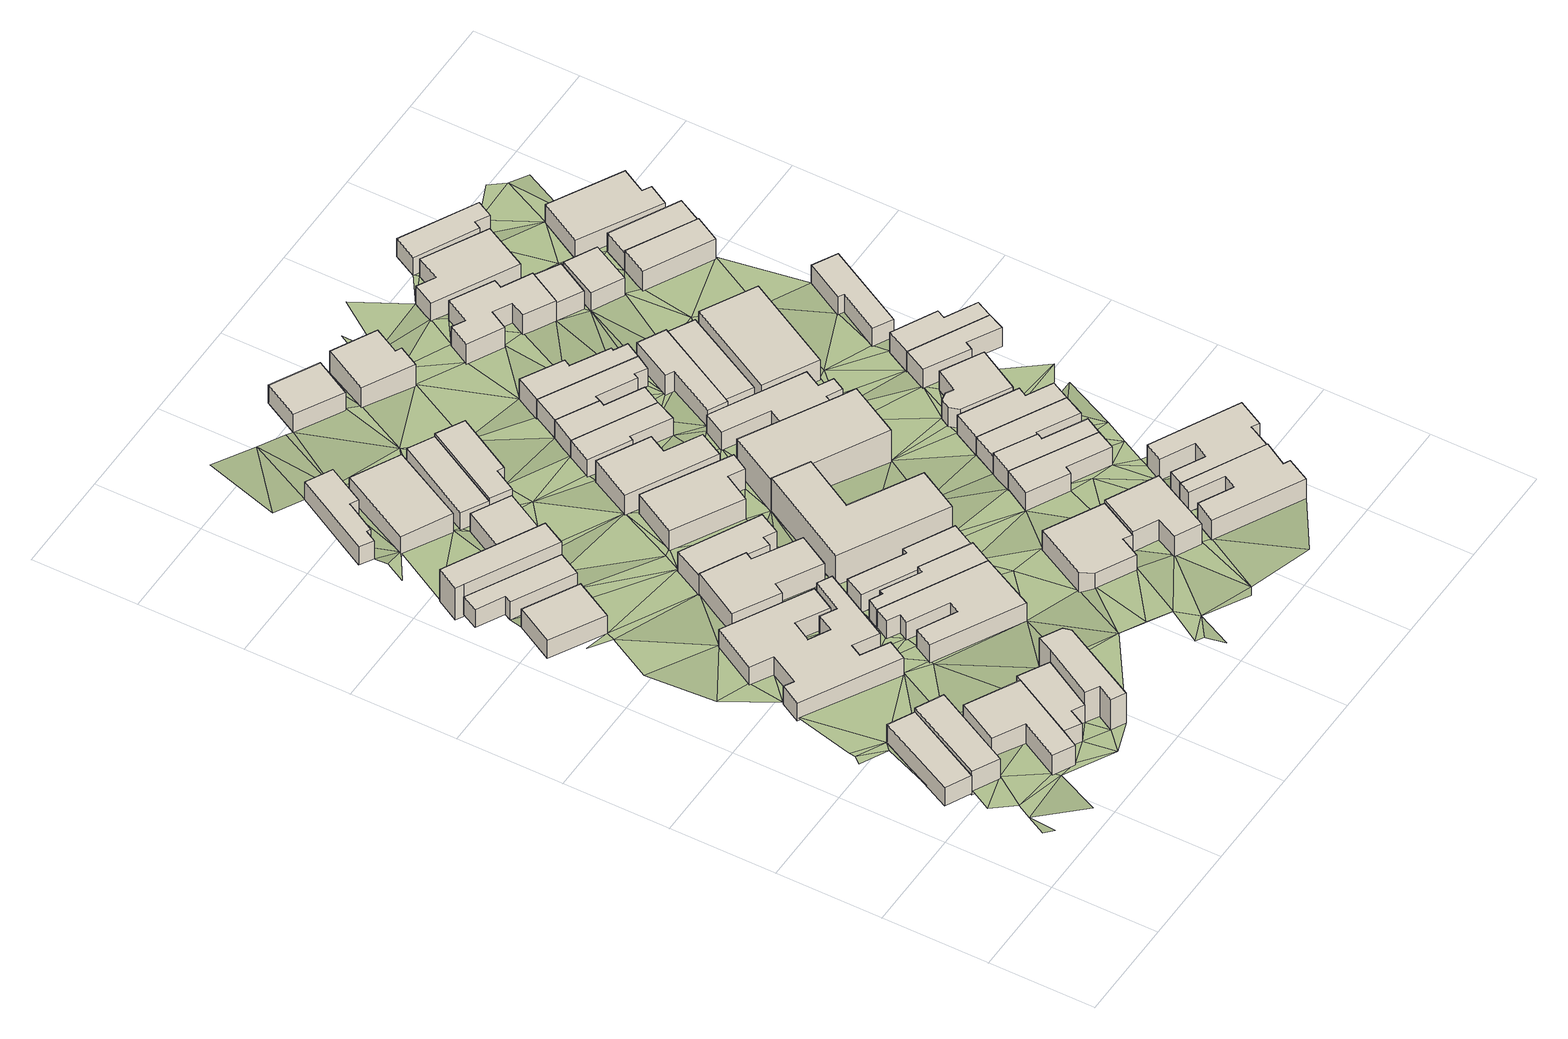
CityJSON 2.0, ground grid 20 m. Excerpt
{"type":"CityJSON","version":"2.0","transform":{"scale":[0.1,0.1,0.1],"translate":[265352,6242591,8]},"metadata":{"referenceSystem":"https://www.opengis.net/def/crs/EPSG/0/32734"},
"CityObjects":{
"building1":{"type":"Building","attributes":{"address":"14 Pope Street Salt River Cape Town","building":"house","building:levels":"1","footprint":{"type":"Polygon"},"plus_code":"CHX3XWX8+X7R","ground_height":12.81,"building_height":4.1,"roof_height":16.91},"geometry":[{"type":"Solid","lod":"1","boundaries":[[[[0,1,2,3]],[[1,4,5,2]],[[4,6,7,5]],[[6,0,3,7]],[[3,2,5,7]],[[6,4,1,0]]]]}]},
"building2":{"type":"Building","attributes":{"address":"16 Pope Street Salt River Cape Town","building":"house","building:levels":"1","footprint":{"type":"Polygon"},"plus_code":"CHX8XQX5+X4R","ground_height":13.74,"building_height":4.1,"roof_height":17.84},"geometry":[{"type":"Solid","lod":"1","boundaries":[[[[8,9,7,10,11,3]],[[9,12,13,10,7]],[[12,14,15,13]],[[14,8,3,11,15]],[[11,10,13,15]],[[14,12,9,8]]]]}]},
"building3":{"type":"Building","attributes":{"address":"18 Pope Street Salt River Cape Town","building":"house","building:levels":"1","footprint":{"type":"Polygon"},"plus_code":"CHXQXXX6+X8R","ground_height":13.43,"building_height":4.1,"roof_height":17.53},"geometry":[{"type":"Solid","lod":"1","boundaries":[[[[16,17,18,19]],[[17,20,21,18]],[[20,22,23,21]],[[22,24,25,23]],[[24,26,27,25]],[[26,28,29,27]],[[28,16,19,29]],[[19,18,21,23,25,27,29]],[[28,26,24,22,20,17,16]]]]}]},
"building4":{"type":"Building","attributes":{"address":"20 Pope Street Salt River Cape Town","building":"house","building:levels":"1","footprint":{"type":"Polygon"},"plus_code":"CJX4XPX4+XVX","ground_height":13.43,"building_height":4.1,"roof_height":17.53},"geometry":[{"type":"Solid","lod":"1","boundaries":[[[[30,31,32,33]],[[31,34,19,32]],[[34,35,29,19]],[[35,36,37,29]],[[36,38,39,37]],[[38,40,41,39]],[[40,30,33,41]],[[33,32,19,29,37,39,41]],[[40,38,36,35,34,31,30]]]]}]},
"building5":{"type":"Building","attributes":{"address":"14A Burns Road Salt River Cape Town","building":"house","building:levels":"1","footprint":{"type":"Polygon"},"plus_code":"CGXXXQX2+XHW","ground_height":11.61,"building_height":4.1,"roof_height":15.71},"geometry":[{"type":"Solid","lod":"1","boundaries":[[[[42,43,44,45]],[[43,46,47,44]],[[46,48,49,47]],[[48,42,45,49]],[[45,44,47,49]],[[48,46,43,42]]]]}]},
"building6":{"type":"Building","attributes":{"address":"33A Burns Road Salt River Cape Town","building":"house","building:levels":"1","footprint":{"type":"Polygon"},"plus_code":"CHXHX9X3+X7X","ground_height":11.78,"building_height":4.1,"roof_height":15.88},"geometry":[{"type":"Solid","lod":"1","boundaries":[[[[50,51,52,53]],[[51,54,55,52]],[[54,56,57,55]],[[56,58,59,57]],[[58,60,61,59]],[[60,62,63,61]],[[62,64,65,63]],[[64,66,67,65]],[[66,68,69,67]],[[68,70,71,69]],[[70,72,73,71]],[[72,74,75,73]],[[74,76,77,75]],[[76,78,79,77]],[[78,80,81,79]],[[80,82,83,81]],[[82,84,85,83]],[[84,86,87,85]],[[86,88,89,87]],[[88,50,53,89]],[[53,52,55,57,59,61,63,65,67,69,71,73,75,77,79,81,83,85,87,89]],[[88,86,84,82,80,78,76,74,72,70,68,66,64,62,60,58,56,54,51,50]]]]}]},
"building7":{"type":"Building","attributes":{"address":"36 Coleridge Road Salt River Cape Town","building":"house","building:levels":"2","footprint":{"type":"Polygon"},"plus_code":"CJXCXQX9+XHV","ground_height":13.43,"building_height":6.9,"roof_height":20.33},"geometry":[{"type":"Solid","lod":"1","boundaries":[[[[40,90,91,92,41]],[[90,93,94,91]],[[93,95,96,94]],[[95,97,98,96]],[[97,99,100,98]],[[99,101,102,100]],[[101,30,33,103,102]],[[30,40,41,92,103,33]],[[92,91,94,96,98,100,102,103]],[[30,101,99,97,95,93,90,40]]]]}]},
"building8":{"type":"Building","attributes":{"address":"14 Burns Road Salt River Cape Town","building":"house","building:levels":"1","footprint":{"type":"Polygon"},"plus_code":"CHX4XGXW+X9X","ground_height":11.07,"building_height":4.1,"roof_height":15.17},"geometry":[{"type":"Solid","lod":"1","boundaries":[[[[104,105,106,107]],[[105,108,109,106]],[[108,110,111,109]],[[110,112,113,111]],[[112,114,115,113]],[[114,104,107,115]],[[107,106,109,111,113,115]],[[114,112,110,108,105,104]]]]}]},
"building9":{"type":"Building","attributes":{"address":"12 Burns Road Salt River Cape Town","building":"house","building:levels":"2","footprint":{"type":"Polygon"},"plus_code":"CHX6X7XX+X3W","ground_height":11.07,"building_height":6.9,"roof_height":17.97},"geometry":[{"type":"Solid","lod":"1","boundaries":[[[[116,117,118,119,120,107]],[[117,121,122,119,118]],[[121,123,124,122]],[[123,125,126,124]],[[125,116,107,120,126]],[[120,119,122,124,126]],[[125,123,121,117,116]]]]}]},
"building10":{"type":"Building","attributes":{"address":"8 Tennyson Street Salt River Cape Town","building":"house","building:levels":"1","footprint":{"type":"Polygon"},"plus_code":"CHX6XPXX+XPX","ground_height":10.53,"building_height":4.1,"roof_height":14.63},"geometry":[{"type":"Solid","lod":"1","boundaries":[[[[127,128,129,130]],[[128,131,132,129]],[[131,133,134,132]],[[133,135,136,134]],[[135,137,138,136]],[[137,139,140,138]],[[139,141,142,140]],[[141,127,130,142]],[[130,129,132,134,136,138,140,142]],[[141,139,137,135,133,131,128,127]]]]}]},
"building11":{"type":"Building","attributes":{"address":"31 Burns Road Salt River Cape Town","building":"house","building:levels":"1","footprint":{"type":"Polygon"},"plus_code":"CJX3XFX7+XJW","ground_height":11.78,"building_height":4.1,"roof_height":15.88},"geometry":[{"type":"Solid","lod":"1","boundaries":[[[[143,144,145,146,147]],[[144,148,149,145]],[[148,150,151,149]],[[150,152,153,151]],[[152,154,155,153]],[[154,156,157,155]],[[156,158,159,160,157]],[[158,143,147,146,160,159]],[[146,145,149,151,153,155,157,160]],[[158,156,154,152,150,148,144,143]]]]}]},
"building12":{"type":"Building","attributes":{"address":"30 Coleridge Road Salt River Cape Town","building":"house","building:levels":"1","footprint":{"type":"Polygon"},"plus_code":"CJXWX8XM+XPX","ground_height":11.98,"building_height":4.1,"roof_height":16.08},"geometry":[{"type":"Solid","lod":"1","boundaries":[[[[161,162,163,164]],[[162,165,166,163]],[[165,167,168,166]],[[167,169,170,168]],[[169,171,172,170]],[[171,173,174,172]],[[173,175,176,174]],[[175,177,178,176]],[[177,179,180,178]],[[179,161,164,180]],[[164,163,166,168,170,172,174,176,178,180]],[[179,177,175,173,171,169,167,165,162,161]]]]}]},
"building13":{"type":"Building","attributes":{"address":"10 Burns Road Salt River Cape Town","building":"house","building:levels":"1","footprint":{"type":"Polygon"},"plus_code":"CHXMX8XG+X3X","ground_height":10.69,"building_height":4.1,"roof_height":14.79},"geometry":[{"type":"Solid","lod":"1","boundaries":[[[[181,182,183,184]],[[182,185,186,183]],[[185,187,188,186]],[[187,181,184,188]],[[184,183,186,188]],[[187,185,182,181]]]]}]},
"building14":{"type":"Building","attributes":{"address":"10 Tennyson Street Salt River Cape Town","building":"house","building:levels":"1","footprint":{"type":"Polygon"},"plus_code":"CHXGX3XG+XXX","ground_height":10.53,"building_height":4.1,"roof_height":14.63},"geometry":[{"type":"Solid","lod":"1","boundaries":[[[[189,190,191,192]],[[190,193,194,191]],[[193,195,196,194]],[[195,189,192,196]],[[192,191,194,196]],[[195,193,190,189]]]]}]},
"building15":{"type":"Building","attributes":{"address":"28 Salt River Cape Town","building":"house","building:levels":"1","footprint":{"type":"Polygon"},"plus_code":"CJXWX4X9+X8V","ground_height":11.98,"building_height":4.1,"roof_height":16.08},"geometry":[{"type":"Solid","lod":"1","boundaries":[[[[197,198,199,200]],[[198,201,202,203,199]],[[201,204,205,206,203,202]],[[204,207,208,206,205]],[[207,209,210,208]],[[209,211,163,210]],[[211,212,164,163]],[[212,197,200,164]],[[200,199,203,206,208,210,163,164]],[[212,211,209,207,204,201,198,197]]]]}]},
"building16":{"type":"Building","attributes":{"address":"29 Burns Road Salt River Cape Town","building":"house","building:levels":"1","footprint":{"type":"Polygon"},"plus_code":"CJX8XXX6+X9W","ground_height":11.21,"building_height":4.1,"roof_height":15.31},"geometry":[{"type":"Solid","lod":"1","boundaries":[[[[213,214,159,147]],[[214,215,216,159]],[[215,217,218,216]],[[217,219,220,218]],[[219,221,222,220]],[[221,223,224,222]],[[223,213,147,224]],[[147,159,216,218,220,222,224]],[[223,221,219,217,215,214,213]]]]}]},
"building17":{"type":"Building","attributes":{"address":"26 Coleridge Road Salt River Cape Town","building":"house","building:levels":"1","footprint":{"type":"Polygon"},"plus_code":"CJXXXWXH+X3W","ground_height":11.27,"building_height":4.1,"roof_height":15.37},"geometry":[{"type":"Solid","lod":"1","boundaries":[[[[225,226,227,228]],[[226,229,230,227]],[[229,231,232,230]],[[231,233,234,232]],[[233,235,236,234]],[[235,237,238,236]],[[237,225,228,238]],[[228,227,230,232,234,236,238]],[[237,235,233,231,229,226,225]]]]}]},
"building18":{"type":"Building","attributes":{"address":"12 Tennyson Street Salt River Cape Town","building":"house","building:levels":"1","footprint":{"type":"Polygon"},"plus_code":"CHXWX9X7+X2R","ground_height":10.14,"building_height":4.1,"roof_height":14.24},"geometry":[{"type":"Solid","lod":"1","boundaries":[[[[239,240,241,242]],[[240,243,244,241]],[[243,245,246,244]],[[245,239,242,246]],[[242,241,244,246]],[[245,243,240,239]]]]}]},
"building19":{"type":"Building","attributes":{"address":"14 Tennyson Street Salt River Cape Town","building":"house","building:levels":"1","footprint":{"type":"Polygon"},"plus_code":"CJX5XRXQ+X6R","ground_height":10.69,"building_height":4.1,"roof_height":14.79},"geometry":[{"type":"Solid","lod":"1","boundaries":[[[[239,245,246,247,248,242]],[[245,249,250,247,246]],[[249,251,252,250]],[[251,253,254,252]],[[253,255,256,254]],[[255,239,242,248,256]],[[248,247,250,252,254,256]],[[255,253,251,249,245,239]]]]}]},
"building20":{"type":"Building","attributes":{"address":"27 Burns Road Salt River Cape Town","building":"house","building:levels":"1","footprint":{"type":"Polygon"},"plus_code":"CJXJX3X4+X6X","ground_height":11.21,"building_height":4.1,"roof_height":15.31},"geometry":[{"type":"Solid","lod":"1","boundaries":[[[[257,258,259,260]],[[258,261,262,259]],[[261,263,264,262]],[[263,265,266,264]],[[265,267,268,266]],[[267,257,260,268]],[[260,259,262,264,266,268]],[[267,265,263,261,258,257]]]]}]},
"building21":{"type":"Building","attributes":{"address":"Coleridge Road Salt River Cape Town","building":"apartments","building:levels":"2","building:flats":"8","footprint":{"type":"Polygon"},"plus_code":"CJXXX3XQ+XJR","ground_height":11.27,"building_height":6.9,"roof_height":18.17},"geometry":[{"type":"Solid","lod":"1","boundaries":[[[[269,270,271,272,273,274]],[[270,275,276,272,271]],[[275,277,278,276]],[[277,279,280,278]],[[279,281,282,280]],[[281,269,274,273,282]],[[273,272,276,278,280,282]],[[281,279,277,275,270,269]]]]}]},
"building22":{"type":"Building","attributes":{"address":"5 Pope Street Salt River Cape Town","building":"house","building:levels":"1","footprint":{"type":"Polygon"},"plus_code":"CMXVXHXF+X7R","ground_height":11.98,"building_height":4.1,"roof_height":16.08},"geometry":[{"type":"Solid","lod":"1","boundaries":[[[[283,284,285,286]],[[284,287,288,285]],[[287,289,290,288]],[[289,291,292,290]],[[291,293,294,292]],[[293,295,296,294]],[[295,283,286,296]],[[286,285,288,290,292,294,296]],[[295,293,291,289,287,284,283]]]]}]},
"building23":{"type":"Building","attributes":{"address":"25 Burns Road Salt River Cape Town","building":"house","building:levels":"1","footprint":{"type":"Polygon"},"plus_code":"CJXPX3XJ+X2W","ground_height":11.21,"building_height":4.1,"roof_height":15.31},"geometry":[{"type":"Solid","lod":"1","boundaries":[[[[297,298,299,300]],[[298,301,302,299]],[[301,303,304,302]],[[303,305,306,304]],[[305,307,308,306]],[[307,297,300,308]],[[300,299,302,304,306,308]],[[307,305,303,301,298,297]]]]}]},
"building24":{"type":"Building","attributes":{"address":"7 Tennyson Street Salt River Cape Town","building":"house","building:levels":"1","footprint":{"type":"Polygon"},"plus_code":"CJX5XXXG+XXV","ground_height":9.57,"building_height":4.1,"roof_height":13.67},"geometry":[{"type":"Solid","lod":"1","boundaries":[[[[309,310,311,312]],[[310,313,314,311]],[[313,315,316,314]],[[315,309,312,316]],[[312,311,314,316]],[[315,313,310,309]]]]}]},
"building25":{"type":"Building","attributes":{"address":"23 Burns Road Salt River Cape Town","building":"house","building:levels":"1","footprint":{"type":"Polygon"},"plus_code":"CMX3X8XG+XVX","ground_height":10.11,"building_height":4.1,"roof_height":14.21},"geometry":[{"type":"Solid","lod":"1","boundaries":[[[[317,318,319,320]],[[318,321,322,319]],[[321,323,324,322]],[[323,325,326,324]],[[325,327,328,326]],[[327,317,320,328]],[[320,319,322,324,326,328]],[[327,325,323,321,318,317]]]]}]},
"building26":{"type":"Building","attributes":{"address":"5A Pope Street Salt River Cape Town","building":"house","building:levels":"1","footprint":{"type":"Polygon"},"plus_code":"CPXCX6XH+XFW","ground_height":12.65,"building_height":4.1,"roof_height":16.75},"geometry":[{"type":"Solid","lod":"1","boundaries":[[[[283,295,296,329,330,286]],[[295,331,332,329,296]],[[331,333,334,332]],[[333,335,336,334]],[[335,337,338,336]],[[337,283,286,330,338]],[[330,329,332,334,336,338]],[[337,335,333,331,295,283]]]]}]},
"building27":{"type":"Building","attributes":{"address":"18 Coleridge Road Salt River Cape Town","building":"civic","building:levels":"2","amenity":"community_centre","footprint":{"type":"Polygon"},"plus_code":"CMXMXGX2+X2W","ground_height":10.7,"building_height":6.9,"roof_height":17.6},"geometry":[{"type":"Solid","lod":"1","boundaries":[[[[339,340,341,342,343,344]],[[340,345,346,342,341]],[[345,347,274,346]],[[347,348,349,274]],[[348,350,351,349]],[[350,352,353,351]],[[352,339,344,343,353]],[[343,342,346,274,349,351,353]],[[352,350,348,347,345,340,339]]]]}]},
"building28":{"type":"Building","attributes":{"address":"21 Burns Road Salt River Cape Town","building":"house","building:levels":"1","footprint":{"type":"Polygon"},"plus_code":"CMX5XXXG+X9X","ground_height":10.11,"building_height":4.1,"roof_height":14.21},"geometry":[{"type":"Solid","lod":"1","boundaries":[[[[318,317,320,319]],[[317,354,355,320]],[[354,356,357,355]],[[356,358,359,357]],[[358,360,361,359]],[[360,318,319,361]],[[319,320,355,357,359,361]],[[360,358,356,354,317,318]]]]}]},
"building29":{"type":"Building","attributes":{"address":"8 Burns Road Salt River Cape Town","building":"house","building:levels":"1","footprint":{"type":"Polygon"},"plus_code":"CJXPXHX6+XMX","ground_height":10.14,"building_height":4.1,"roof_height":14.24},"geometry":[{"type":"Solid","lod":"1","boundaries":[[[[362,363,364,365]],[[363,366,367,364]],[[366,368,369,367]],[[368,370,371,369]],[[370,372,373,371]],[[372,362,365,373]],[[365,364,367,369,371,373]],[[372,370,368,366,363,362]]]]}]},
"building30":{"type":"Building","attributes":{"address":"19 Burns Road Salt River Cape Town","building":"house","building:levels":"1","footprint":{"type":"Polygon"},"plus_code":"CMX8XCXG+XVV","ground_height":10.11,"building_height":4.1,"roof_height":14.21},"geometry":[{"type":"Solid","lod":"1","boundaries":[[[[360,358,359,361]],[[358,374,375,359]],[[374,376,377,375]],[[376,378,379,377]],[[378,380,381,379]],[[380,382,383,381]],[[382,384,385,383]],[[384,360,361,385]],[[361,359,375,377,379,381,383,385]],[[384,382,380,378,376,374,358,360]]]]}]},
"building31":{"type":"Building","attributes":{"address":"31 Coleridge Road Salt River Cape Town","building":"house","building:levels":"1","footprint":{"type":"Polygon"},"plus_code":"CPXFXRXQ+X3W","ground_height":11.52,"building_height":4.1,"roof_height":15.62},"geometry":[{"type":"Solid","lod":"1","boundaries":[[[[386,387,388,389]],[[387,390,391,388]],[[390,392,393,391]],[[392,394,395,393]],[[394,396,397,395]],[[396,386,389,397]],[[389,388,391,393,395,397]],[[396,394,392,390,387,386]]]]}]},
"building32":{"type":"Building","attributes":{"address":"40 Cecil Road Salt River Cape Town","building":"house","building:levels":"1","footprint":{"type":"Polygon"},"plus_code":"CPXXXXX7+X4W","ground_height":12.65,"building_height":4.1,"roof_height":16.75},"geometry":[{"type":"Solid","lod":"1","boundaries":[[[[398,399,400,401,402,403]],[[399,404,405,401,400]],[[404,406,407,405]],[[406,408,409,407]],[[408,410,411,409]],[[410,412,413,411]],[[412,414,415,413]],[[414,416,417,415]],[[416,418,419,417]],[[418,420,421,419]],[[420,398,403,402,421]],[[402,401,405,407,409,411,413,415,417,419,421]],[[420,418,416,414,412,410,408,406,404,399,398]]]]}]},
"building33":{"type":"Building","attributes":{"address":"Coleridge Road Salt River Cape Town","building":"house","building:levels":"1","footprint":{"type":"Polygon"},"plus_code":"CPX4XFXG+XVR","ground_height":10.27,"building_height":4.1,"roof_height":14.37},"geometry":[{"type":"Solid","lod":"1","boundaries":[[[[340,339,344,341]],[[339,422,423,344]],[[422,424,425,423]],[[424,426,427,425]],[[426,428,429,427]],[[428,430,431,429]],[[430,432,433,431]],[[432,434,435,433]],[[434,436,437,435]],[[436,340,341,437]],[[341,344,423,425,427,429,431,433,435,437]],[[436,434,432,430,428,426,424,422,339,340]]]]}]},
"building34":{"type":"Building","attributes":{"address":"17 Burns Road Salt River Cape Town","building":"house","building:levels":"1","footprint":{"type":"Polygon"},"plus_code":"CMXFX3XQ+XXX","ground_height":10.11,"building_height":4.1,"roof_height":14.21},"geometry":[{"type":"Solid","lod":"1","boundaries":[[[[438,439,383,385]],[[439,440,441,383]],[[440,442,443,441]],[[442,444,445,443]],[[444,446,447,445]],[[446,448,449,447]],[[448,450,451,449]],[[450,438,385,451]],[[385,383,441,443,445,447,449,451]],[[450,448,446,444,442,440,439,438]]]]}]},
"building35":{"type":"Building","attributes":{"address":"29 Coleridge Road Salt River Cape Town","building":"house","building:levels":"1","footprint":{"type":"Polygon"},"plus_code":"CPXMXCXF+XRR","ground_height":11.52,"building_height":4.1,"roof_height":15.62},"geometry":[{"type":"Solid","lod":"1","boundaries":[[[[452,453,397,389]],[[453,454,455,397]],[[454,456,457,455]],[[456,458,459,460,457]],[[458,461,462,463,460,459]],[[461,452,389,463,462]],[[389,397,455,457,460,463]],[[461,458,456,454,453,452]]]]}]},
"building36":{"type":"Building","attributes":{"address":"16 Tennyson Street Salt River Cape Town","building":"house","building:levels":"1","footprint":{"type":"Polygon"},"plus_code":"CMXVX2XG+XWV","ground_height":10.11,"building_height":4.1,"roof_height":14.21},"geometry":[{"type":"Solid","lod":"1","boundaries":[[[[464,465,466,467,468,469]],[[465,470,471,467,466]],[[470,472,473,471]],[[472,474,475,473]],[[474,476,477,475]],[[476,478,479,477]],[[478,464,469,468,479]],[[468,467,471,473,475,477,479]],[[478,476,474,472,470,465,464]]]]}]},
"building37":{"type":"Building","attributes":{"address":"27 Coleridge Road Salt River Cape Town","building":"house","building:levels":"1","footprint":{"type":"Polygon"},"plus_code":"CPXQX3XJ+XJX","ground_height":10.73,"building_height":4.1,"roof_height":14.83},"geometry":[{"type":"Solid","lod":"1","boundaries":[[[[461,458,459,462]],[[458,480,481,459]],[[480,482,483,481]],[[482,484,485,483]],[[484,486,487,485]],[[486,461,462,487]],[[462,459,481,483,485,487]],[[486,484,482,480,458,461]]]]}]},
"building38":{"type":"Building","attributes":{"address":"38 Cecil Road Salt River Cape Town","building":"house","building:levels":"1","footprint":{"type":"Polygon"},"plus_code":"CQXFXFXW+XJW","ground_height":12.32,"building_height":4.1,"roof_height":16.42},"geometry":[{"type":"Solid","lod":"1","boundaries":[[[[488,489,490,403]],[[489,491,492,490]],[[491,493,494,492]],[[493,495,496,494]],[[495,497,498,496]],[[497,499,500,498]],[[499,501,502,500]],[[501,503,504,502]],[[503,505,400,504]],[[505,488,403,400]],[[403,490,492,494,496,498,500,502,504,400]],[[505,503,501,499,497,495,493,491,489,488]]]]}]},
"building39":{"type":"Building","attributes":{"address":"18 Tennyson Street Salt River Cape Town","building":"house","building:levels":"1","footprint":{"type":"Polygon"},"plus_code":"CPX4XWXQ+X3W","ground_height":9.61,"building_height":4.1,"roof_height":13.71},"geometry":[{"type":"Solid","lod":"1","boundaries":[[[[464,478,506,469]],[[478,507,508,506]],[[507,509,510,508]],[[509,464,469,510]],[[469,506,508,510]],[[509,507,478,464]]]]}]},
"building40":{"type":"Building","attributes":{"address":"25 Coleridge Road Salt River Cape Town","building":"house","building:levels":"1","footprint":{"type":"Polygon"},"plus_code":"CPXRX8X5+XXX","ground_height":10.73,"building_height":4.1,"roof_height":14.83},"geometry":[{"type":"Solid","lod":"1","boundaries":[[[[511,512,485,487]],[[512,513,514,485]],[[513,515,516,514]],[[515,517,518,516]],[[517,519,520,518]],[[519,511,487,520]],[[487,485,514,516,518,520]],[[519,517,515,513,512,511]]]]}]},
"building41":{"type":"Building","attributes":{"address":"15 Burns Road Salt River Cape Town","building":"house","building:levels":"1","footprint":{"type":"Polygon"},"plus_code":"CMXWXWX3+XMX","ground_height":9.58,"building_height":4.1,"roof_height":13.68},"geometry":[{"type":"Solid","lod":"1","boundaries":[[[[521,522,523,524,525,526]],[[522,527,528,524,523]],[[527,529,530,528]],[[529,531,532,530]],[[531,533,534,532]],[[533,535,536,534]],[[535,537,538,536]],[[537,539,540,538]],[[539,541,542,540]],[[541,543,544,542]],[[543,545,546,544]],[[545,521,526,525,546]],[[525,524,528,530,532,534,536,538,540,542,544,546]],[[545,543,541,539,537,535,533,531,529,527,522,521]]]]}]},
"building42":{"type":"Building","attributes":{"address":"23 Coleridge Road Salt River Cape Town","building":"house","building:levels":"1","footprint":{"type":"Polygon"},"plus_code":"CPXWXPXC+XRR","ground_height":10.73,"building_height":4.1,"roof_height":14.83},"geometry":[{"type":"Solid","lod":"1","boundaries":[[[[547,548,549,550]],[[548,551,552,549]],[[551,553,554,552]],[[553,555,556,554]],[[555,557,558,556]],[[557,559,560,558]],[[559,561,562,560]],[[561,547,550,562]],[[550,549,552,554,556,558,560,562]],[[561,559,557,555,553,551,548,547]]]]}]},
"building43":{"type":"Building","attributes":{"address":"20 Tennyson Street Salt River Cape Town","building":"house","building:levels":"1","footprint":{"type":"Polygon"},"plus_code":"CPXHX5X3+XJR","ground_height":10.27,"building_height":4.1,"roof_height":14.37},"geometry":[{"type":"Solid","lod":"1","boundaries":[[[[563,564,565,566]],[[564,567,568,565]],[[567,569,570,568]],[[569,563,566,570]],[[566,565,568,570]],[[569,567,564,563]]]]}]},
"building44":{"type":"Building","attributes":{"address":"13 Burns Road Salt River Cape Town","building":"house","building:levels":"1","footprint":{"type":"Polygon"},"plus_code":"CPX5XPXH+X2R","ground_height":9.13,"building_height":4.1,"roof_height":13.23},"geometry":[{"type":"Solid","lod":"1","boundaries":[[[[571,572,573,574]],[[572,575,576,573]],[[575,577,578,576]],[[577,579,580,578]],[[579,581,582,580]],[[581,571,574,582]],[[574,573,576,578,580,582]],[[581,579,577,575,572,571]]]]}]},
"building45":{"type":"Building","attributes":{"address":"13 Tennyson Street Salt River Cape Town","building":"house","building:levels":"1","footprint":{"type":"Polygon"},"plus_code":"CPX7XRXM+X4V","ground_height":9.13,"building_height":4.1,"roof_height":13.23},"geometry":[{"type":"Solid","lod":"1","boundaries":[[[[522,521,526,523]],[[521,583,584,526]],[[583,585,586,584]],[[585,522,523,586]],[[523,526,584,586]],[[585,583,521,522]]]]}]},
"building46":{"type":"Building","attributes":{"address":"21 Coleridge Road Salt River Cape Town","building":"house","building:levels":"1","footprint":{"type":"Polygon"},"plus_code":"CQX7XRXH+X5W","ground_height":10.54,"building_height":4.1,"roof_height":14.64},"geometry":[{"type":"Solid","lod":"1","boundaries":[[[[587,588,589,590]],[[588,591,592,589]],[[591,593,594,592]],[[593,595,596,594]],[[595,597,598,596]],[[597,587,590,598]],[[590,589,592,594,596,598]],[[597,595,593,591,588,587]]]]}]},
"building47":{"type":"Building","attributes":{"address":"19 Coleridge Road Salt River Cape Town","building":"house","building:levels":"1","footprint":{"type":"Polygon"},"plus_code":"CQXCXXX7+X6V","ground_height":10.54,"building_height":4.1,"roof_height":14.64},"geometry":[{"type":"Solid","lod":"1","boundaries":[[[[599,600,598,590]],[[600,601,602,598]],[[601,603,604,602]],[[603,605,606,604]],[[605,607,608,606]],[[607,599,590,608]],[[590,598,602,604,606,608]],[[607,605,603,601,600,599]]]]}]},
"building48":{"type":"Building","attributes":{"address":"13A Tennyson Street Salt River Cape Town","building":"house","building:levels":"1","footprint":{"type":"Polygon"},"plus_code":"CPXHXCX2+XVR","ground_height":9.13,"building_height":4.1,"roof_height":13.23},"geometry":[{"type":"Solid","lod":"1","boundaries":[[[[609,610,611,612]],[[610,613,614,611]],[[613,615,616,614]],[[615,609,612,616]],[[612,611,614,616]],[[615,613,610,609]]]]}]},
"building49":{"type":"Building","attributes":{"address":"11 Burns Road Salt River Cape Town","building":"house","building:levels":"1","footprint":{"type":"Polygon"},"plus_code":"CPX9X7XF+X2X","ground_height":8.78,"building_height":4.1,"roof_height":12.88},"geometry":[{"type":"Solid","lod":"1","boundaries":[[[[617,618,619,620]],[[618,621,622,619]],[[621,623,624,622]],[[623,625,626,624]],[[625,627,628,626]],[[627,617,620,628]],[[620,619,622,624,626,628]],[[627,625,623,621,618,617]]]]}]},
"building50":{"type":"Building","attributes":{"address":"22 Tennyson Street Salt River Cape Town","building":"house","building:levels":"1","footprint":{"type":"Polygon"},"plus_code":"CQX8XHXP+X5W","ground_height":9.97,"building_height":4.1,"roof_height":14.07},"geometry":[{"type":"Solid","lod":"1","boundaries":[[[[629,630,631,632]],[[630,633,634,631]],[[633,635,636,634]],[[635,637,638,636]],[[637,639,640,638]],[[639,629,632,640]],[[632,631,634,636,638,640]],[[639,637,635,633,630,629]]]]}]},
"building51":{"type":"Building","attributes":{"address":"14 Coleridge Road Salt River Cape Town","building":"house","building:levels":"1","footprint":{"type":"Polygon"},"plus_code":"CQX4X6XJ+XVR","ground_height":9.61,"building_height":4.1,"roof_height":13.71},"geometry":[{"type":"Solid","lod":"1","boundaries":[[[[641,642,643,644,645,646]],[[642,647,648,644,643]],[[647,649,650,648]],[[649,641,646,645,650]],[[645,644,648,650]],[[649,647,642,641]]]]}]},
"building52":{"type":"Building","attributes":{"address":"12 Coleridge Road Salt River Cape Town","building":"house","building:levels":"1","footprint":{"type":"Polygon"},"plus_code":"CQX6XPXH+X7V","ground_height":9.13,"building_height":4.1,"roof_height":13.23},"geometry":[{"type":"Solid","lod":"1","boundaries":[[[[651,652,653,646]],[[652,654,655,653]],[[654,656,643,655]],[[656,651,646,643]],[[646,653,655,643]],[[656,654,652,651]]]]}]},
"building53":{"type":"Building","attributes":{"address":"10 Coleridge Road Salt River Cape Town","building":"house","building:levels":"1","footprint":{"type":"Polygon"},"plus_code":"CQX6XGX2+XFW","ground_height":9.13,"building_height":4.1,"roof_height":13.23},"geometry":[{"type":"Solid","lod":"1","boundaries":[[[[657,658,659,660]],[[658,661,662,659]],[[661,663,664,662]],[[663,665,666,664]],[[665,667,668,666]],[[667,657,660,668]],[[660,659,662,664,666,668]],[[667,665,663,661,658,657]]]]}]},
"terrain1":{"type":"TINRelief","geometry":[{"type":"CompositeSurface","lod":"1","boundaries":[[[669,670,671]],[[672,673,674]],[[672,675,673]],[[676,674,669]],[[669,677,676]],[[674,678,672]],[[679,1,680]],[[681,680,682]],[[676,678,674]],[[683,682,1]],[[680,1,682]],[[1,684,683]],[[678,685,672]],[[678,676,686]],[[687,672,685]],[[687,14,672]],[[676,688,686]],[[686,36,35]],[[17,14,687]],[[36,686,688]],[[689,690,691]],[[1,692,684]],[[1,0,692]],[[691,693,694]],[[93,36,688]],[[690,695,696]],[[689,691,694]],[[689,695,690]],[[692,0,14]],[[38,36,40]],[[93,40,36]],[[31,14,17]],[[688,95,93]],[[696,695,697]],[[93,90,40]],[[31,17,34]],[[697,48,698]],[[31,699,14]],[[14,699,692]],[[42,112,43]],[[700,701,702]],[[143,48,697]],[[703,702,701]],[[695,143,697]],[[703,692,704]],[[704,692,699]],[[101,699,31]],[[30,101,31]],[[705,112,42]],[[68,72,70]],[[74,72,68]],[[695,706,707]],[[695,707,143]],[[703,704,708]],[[702,703,709]],[[710,711,712]],[[48,713,42]],[[708,709,703]],[[68,76,74]],[[709,714,702]],[[131,711,710]],[[706,695,78]],[[715,702,714]],[[716,97,95]],[[717,117,718]],[[76,68,66]],[[710,717,719]],[[133,131,135]],[[135,131,710]],[[179,704,699]],[[143,713,48]],[[717,718,719]],[[720,714,709]],[[209,702,715]],[[699,101,179]],[[42,713,705]],[[721,709,708]],[[76,66,78]],[[702,209,722]],[[101,99,179]],[[723,706,724]],[[135,710,139]],[[706,78,724]],[[722,62,702]],[[721,708,725]],[[78,66,64]],[[99,97,716]],[[726,705,727]],[[723,724,64]],[[724,78,64]],[[139,137,135]],[[718,117,187]],[[722,209,204]],[[207,204,209]],[[713,727,705]],[[718,182,719]],[[99,716,179]],[[728,723,64]],[[729,139,710]],[[722,730,62]],[[64,62,728]],[[731,722,204]],[[182,732,719]],[[62,730,733]],[[734,117,726]],[[62,733,728]],[[727,713,735]],[[182,736,732]],[[737,738,739]],[[727,734,726]],[[740,731,204]],[[734,187,117]],[[729,141,139]],[[741,127,742]],[[181,736,182]],[[730,229,733]],[[743,728,733]],[[732,189,719]],[[744,179,716]],[[738,743,739]],[[745,716,746]],[[747,748,749]],[[747,750,748]],[[741,742,751]],[[187,752,181]],[[713,221,735]],[[753,716,745]],[[734,727,735]],[[231,229,730]],[[141,742,127]],[[736,181,754]],[[746,749,748]],[[752,187,734]],[[755,739,756]],[[141,729,189]],[[743,756,739]],[[744,716,753]],[[179,757,161]],[[744,757,179]],[[754,181,752]],[[189,732,240]],[[758,734,735]],[[743,733,269]],[[759,745,746]],[[760,733,229]],[[761,754,752]],[[735,221,261]],[[762,754,761]],[[753,745,759]],[[743,269,756]],[[742,141,763]],[[189,764,141]],[[161,757,765]],[[766,752,734]],[[756,269,221]],[[748,767,746]],[[141,313,763]],[[313,141,764]],[[757,744,768]],[[769,770,748]],[[240,764,189]],[[261,221,269]],[[768,765,757]],[[761,752,771]],[[760,229,772]],[[766,773,752]],[[774,734,758]],[[759,746,767]],[[770,767,748]],[[239,764,240]],[[773,771,752]],[[265,261,269]],[[261,265,263]],[[239,255,764]],[[772,765,387]],[[775,776,777]],[[759,778,779]],[[387,765,768]],[[313,764,780]],[[776,775,781]],[[774,758,267]],[[759,767,778]],[[323,773,766]],[[761,360,255]],[[771,360,761]],[[760,772,387]],[[265,269,782]],[[783,767,770]],[[766,305,323]],[[764,784,780]],[[778,767,785]],[[783,770,786]],[[265,782,267]],[[255,787,764]],[[786,770,788]],[[768,283,387]],[[267,782,774]],[[760,386,781]],[[305,789,790]],[[305,325,323]],[[784,764,787]],[[760,387,386]],[[776,791,777]],[[255,360,384]],[[781,791,776]],[[774,782,792]],[[309,780,784]],[[790,774,792]],[[325,305,327]],[[782,793,792]],[[794,783,786]],[[790,327,305]],[[255,384,450]],[[793,782,795]],[[387,283,390]],[[784,796,309]],[[787,255,450]],[[797,790,792]],[[386,461,781]],[[794,337,783]],[[790,797,327]],[[793,798,792]],[[416,786,788]],[[798,793,795]],[[781,486,791]],[[390,283,799]],[[800,337,794]],[[358,356,801]],[[486,781,461]],[[794,802,800]],[[327,797,803]],[[799,283,337]],[[317,327,803]],[[358,801,374]],[[804,337,800]],[[801,356,354]],[[797,805,803]],[[799,392,390]],[[806,800,802]],[[807,808,804]],[[804,808,337]],[[801,376,374]],[[809,787,450]],[[809,810,787]],[[796,366,811]],[[803,812,317]],[[376,801,354]],[[813,810,366]],[[337,808,497]],[[799,337,497]],[[317,814,354]],[[797,815,805]],[[392,799,394]],[[816,791,486]],[[354,814,376]],[[814,317,812]],[[817,805,818]],[[799,497,394]],[[497,808,819]],[[820,811,366]],[[809,450,821]],[[822,821,450]],[[809,823,810]],[[376,380,378]],[[824,791,816]],[[380,376,814]],[[818,805,815]],[[352,791,825]],[[430,815,797]],[[495,394,497]],[[826,827,828]],[[824,825,791]],[[822,829,830]],[[366,810,831]],[[832,497,819]],[[339,352,424]],[[380,814,382]],[[422,339,424]],[[833,394,495]],[[810,823,831]],[[834,826,828]],[[824,816,835]],[[394,833,836]],[[814,837,382]],[[394,836,396]],[[821,822,838]],[[839,840,830]],[[826,834,841]],[[382,837,840]],[[396,836,834]],[[428,426,430]],[[835,816,842]],[[352,843,424]],[[521,822,830]],[[844,823,845]],[[430,846,815]],[[843,352,825]],[[366,831,575]],[[815,567,818]],[[847,366,575]],[[848,833,495]],[[844,831,823]],[[822,521,838]],[[849,821,838]],[[430,426,846]],[[836,850,834]],[[851,843,825]],[[834,850,841]],[[424,587,426]],[[842,852,835]],[[851,853,854]],[[840,610,830]],[[426,855,846]],[[849,838,856]],[[850,857,841]],[[840,837,610]],[[854,843,851]],[[843,587,424]],[[509,818,567]],[[426,587,855]],[[844,529,831]],[[610,837,464]],[[513,842,858]],[[830,610,521]],[[857,850,859]],[[854,860,843]],[[513,857,859]],[[575,572,571]],[[861,852,842]],[[509,862,464]],[[831,529,579]],[[855,587,863]],[[846,855,564]],[[513,861,842]],[[583,521,610]],[[571,864,575]],[[854,548,860]],[[529,865,522]],[[866,610,464]],[[862,509,567]],[[863,867,855]],[[861,548,852]],[[464,862,866]],[[529,522,579]],[[548,868,860]],[[855,867,869]],[[610,609,583]],[[862,567,564]],[[863,639,867]],[[855,869,564]],[[522,585,579]],[[609,585,583]],[[621,864,571]],[[870,866,862]],[[863,871,639]],[[605,871,863]],[[585,872,579]],[[635,869,867]],[[872,585,609]],[[866,870,642]],[[621,571,581]],[[872,581,579]],[[862,873,870]],[[564,873,862]],[[866,642,615]],[[874,872,609]],[[874,609,615]],[[564,869,630]],[[581,625,621]],[[642,875,615]],[[623,621,625]],[[874,615,875]],[[873,564,630]],[[581,872,876]],[[872,874,876]],[[581,876,625]],[[627,625,876]],[[667,874,875]],[[627,876,877]],[[652,667,875]],[[877,876,878]],[[627,877,879]],[[876,661,878]],[[880,877,878]]]}]}
},
"vertices":[
[162,353,48],[114,377,48],[114,377,89],[162,353,89],[37,223,48],[37,223,89],[84,200,48],[84,200,89],
[162,353,44],[84,200,44],[84,200,98],[162,353,98],[133,175,44],[133,175,98],[212,328,44],[212,328,98],
[306,240,44],[210,291,44],[210,291,95],[306,240,95],[168,212,44],[168,212,95],[225,182,44],[225,182,95],[185,108,44],[185,108,95],[224,88,44],[224,88,95],[242,121,44],[242,121,95],
[366,220,54],[311,250,54],[311,250,95],[366,220,95],[306,240,54],[242,121,54],[272,104,54],[272,104,95],[288,134,54],[288,134,95],[311,122,54],[311,122,95],
[147,973,36],[48,1026,36],[48,1026,77],[147,973,77],[8,953,36],[8,953,77],[107,899,36],[107,899,77],
[90,532,38],[267,436,38],[267,436,79],[90,532,79],[287,473,38],[287,473,79],[236,501,38],[236,501,79],[248,523,38],[248,523,79],[295,497,38],[295,497,79],[368,631,38],[368,631,79],[342,645,38],[342,645,79],[309,586,38],[309,586,79],[279,602,38],[279,602,79],[262,571,38],[262,571,79],[224,591,38],[224,591,79],[245,628,38],[245,628,79],[304,596,38],[304,596,79],[329,641,38],[329,641,79],[170,727,38],[170,727,79],[121,640,38],[121,640,79],[161,618,38],[161,618,79],[130,561,38],[130,561,79],[112,571,38],[112,571,79],
[335,108,54],[335,108,123],[311,122,123],[318,77,54],[318,77,123],[344,64,54],[344,64,123],[423,213,54],[423,213,123],[419,228,54],[419,228,123],[380,249,54],[380,249,123],[366,220,123],
[193,1036,31],[29,1123,31],[29,1123,72],[193,1036,72],[13,1092,31],[13,1092,72],[64,1065,31],[64,1065,72],[57,1052,31],[57,1052,72],[170,993,31],[170,993,72],
[193,1036,27],[217,1081,27],[217,1081,72],[217,1081,100],[193,1036,100],[39,1174,27],[39,1174,100],[15,1130,27],[15,1130,100],[29,1123,27],[29,1123,100],
[128,1481,25],[45,1330,25],[45,1330,66],[128,1481,66],[70,1315,25],[70,1315,66],[82,1337,25],[82,1337,66],[89,1333,25],[89,1333,66],[122,1392,25],[122,1392,66],[137,1384,25],[137,1384,66],[176,1456,25],[176,1456,66],
[263,819,32],[211,727,32],[211,727,79],[263,819,79],[263,819,73],[294,681,32],[294,681,79],[306,701,32],[306,701,79],[386,656,32],[386,656,79],[420,716,32],[420,716,79],[335,764,32],[335,764,79],[343,778,32],[343,778,73],[343,778,79],
[526,431,40],[338,529,40],[338,529,81],[526,431,81],[323,503,40],[323,503,81],[346,490,40],[346,490,81],[337,473,40],[337,473,81],[411,434,40],[411,434,81],[401,414,40],[401,414,81],[331,450,40],[331,450,81],[312,414,40],[312,414,81],[474,328,40],[474,328,81],
[271,1176,27],[201,1213,27],[201,1213,68],[271,1176,68],[155,1128,27],[155,1128,68],[225,1091,27],[225,1091,68],
[262,1378,21],[173,1424,21],[173,1424,66],[262,1378,66],[100,1283,21],[100,1283,66],[189,1237,21],[189,1237,66],
[548,473,38],[455,522,38],[455,522,81],[548,473,81],[449,510,38],[449,510,74],[449,510,81],[378,547,38],[378,547,74],[378,547,81],[374,539,38],[374,539,81],[350,551,38],[350,551,81],[338,529,38],[526,431,38],
[263,819,27],[343,778,27],[383,757,27],[383,757,73],[392,775,27],[392,775,73],[415,763,27],[415,763,73],[436,803,27],[436,803,73],[293,877,27],[293,877,73],
[548,473,33],[573,521,33],[573,521,74],[548,473,74],[484,567,33],[484,567,74],[479,557,33],[479,557,74],[379,609,33],[379,609,74],[359,571,33],[359,571,74],[455,522,33],[455,522,74],
[328,1355,21],[281,1380,21],[281,1380,62],[328,1355,62],[199,1230,21],[199,1230,62],[246,1204,21],[246,1204,62],
[246,1204,68],[328,1355,68],[284,1183,21],[284,1183,68],[307,1225,21],[307,1225,68],[319,1219,21],[319,1219,68],[379,1328,21],[379,1328,68],
[374,997,27],[327,913,27],[327,913,73],[374,997,73],[453,844,27],[453,844,73],[482,895,27],[482,895,73],[511,879,27],[511,879,73],[530,912,27],[530,912,73],
[490,818,27],[391,638,27],[391,638,96],[391,638,102],[490,818,102],[490,818,96],[584,533,27],[584,533,102],[627,612,27],[627,612,102],[499,682,27],[499,682,102],[555,782,27],[555,782,102],
[734,336,35],[629,391,35],[629,391,81],[734,336,81],[577,291,35],[577,291,81],[588,268,35],[588,268,81],[659,231,35],[659,231,81],[679,269,35],[679,269,81],[695,260,35],[695,260,81],
[360,1016,21],[519,932,21],[519,932,73],[360,1016,73],[544,979,21],[544,979,73],[479,1014,21],[479,1014,73],[497,1048,21],[497,1048,73],[404,1097,21],[404,1097,73],
[382,1602,16],[295,1648,16],[295,1648,57],[382,1602,57],[258,1579,16],[258,1579,57],[344,1532,16],[344,1532,57],
[579,1084,21],[432,1161,21],[432,1161,62],[579,1084,62],[408,1115,21],[408,1115,62],[484,1075,21],[484,1075,62],[489,1084,21],[489,1084,62],[561,1045,21],[561,1045,62],
[695,260,88],[734,336,88],[740,238,35],[740,238,88],[720,197,35],[720,197,88],[768,173,35],[768,173,88],[827,289,35],[827,289,88],
[710,823,23],[628,868,23],[628,868,64],[628,868,96],[710,823,96],[710,823,64],[543,914,23],[543,914,96],[490,818,23],[555,782,23],[555,782,96],[688,710,23],[688,710,96],[741,807,23],[741,807,96],
[598,1120,21],[598,1120,62],[529,1156,21],[529,1156,62],[534,1167,21],[534,1167,62],[459,1207,21],[459,1207,62],
[474,1504,11],[463,1509,11],[463,1509,62],[474,1504,62],[489,1558,11],[489,1558,62],[408,1600,11],[408,1600,62],[362,1513,11],[362,1513,62],[453,1465,11],[453,1465,62],
[539,1177,21],[539,1177,62],[610,1140,21],[610,1140,62],[615,1150,21],[615,1150,62],[637,1138,21],[637,1138,62],[653,1165,21],[653,1165,62],[484,1256,21],[484,1256,62],
[722,510,35],[693,460,35],[693,460,76],[722,510,76],[769,420,35],[769,420,76],[777,434,35],[777,434,76],[855,393,35],[855,393,76],[873,429,35],[873,429,76],
[979,175,43],[832,250,43],[832,250,84],[832,250,88],[979,175,88],[979,175,84],[832,253,43],[832,253,88],[819,228,43],[819,228,88],[880,196,43],[880,196,88],[867,171,43],[867,171,88],[805,203,43],[805,203,88],[783,163,43],[783,163,88],[942,80,43],[942,80,88],[965,124,43],[965,124,88],[953,130,43],[953,130,88],
[728,856,23],[728,856,64],[756,842,23],[756,842,64],[769,866,23],[769,866,64],[743,880,23],[743,880,64],[760,912,23],[760,912,64],[593,1001,23],[593,1001,64],[570,960,23],[570,960,64],[654,915,23],[654,915,64],
[484,1256,16],[653,1165,16],[669,1194,16],[669,1194,62],[644,1207,16],[644,1207,62],[647,1212,16],[647,1212,62],[578,1250,16],[578,1250,62],[585,1263,16],[585,1263,62],[510,1304,16],[510,1304,62],
[722,510,27],[873,429,27],[890,460,27],[890,460,76],[813,501,27],[813,501,76],[819,512,27],[819,512,68],[819,512,76],[745,552,27],[745,552,68],[745,552,76],
[728,1157,16],[678,1183,16],[678,1183,57],[678,1183,62],[728,1157,62],[728,1157,57],[637,1105,16],[637,1105,62],[653,1097,16],[653,1097,62],[604,1005,16],[604,1005,62],[638,988,16],[638,988,62],[643,996,16],[643,996,62],
[827,520,27],[827,520,68],[902,480,27],[902,480,68],[921,518,27],[921,518,68],[769,598,27],[769,598,68],
[979,175,35],[1002,219,35],[1002,219,84],[1016,212,35],[1016,212,84],[1042,261,35],[1042,261,84],[881,343,35],[881,343,84],[863,309,35],[863,309,84],[923,278,35],[923,278,84],[907,248,35],[907,248,84],[847,279,35],[847,279,84],[832,250,35],
[643,996,57],[692,970,16],[692,970,57],[776,1131,16],[776,1131,57],
[769,598,25],[921,518,25],[939,553,25],[939,553,68],[891,578,25],[891,578,68],[900,595,25],[900,595,68],[796,650,25],[796,650,68],
[698,1346,11],[733,1411,11],[733,1411,52],[733,1411,57],[698,1346,57],[698,1346,52],[679,1439,11],[679,1439,57],[687,1455,11],[687,1455,57],[610,1496,11],[610,1496,57],[585,1449,11],[585,1449,57],[561,1462,11],[561,1462,57],[538,1420,11],[538,1420,57],[603,1386,11],[603,1386,57],[623,1422,11],[623,1422,57],[657,1404,11],[657,1404,57],[642,1376,11],[642,1376,57],
[897,605,25],[942,686,25],[942,686,68],[897,605,68],[867,726,25],[867,726,68],[843,684,25],[843,684,68],[829,692,25],[829,692,68],[813,689,25],[813,689,68],[803,671,25],[803,671,68],[809,652,25],[809,652,68],
[794,906,16],[888,1079,16],[888,1079,64],[794,906,64],[789,1132,16],[789,1132,64],[695,959,16],[695,959,64],
[672,1587,11],[649,1543,11],[649,1543,52],[672,1587,52],[615,1561,11],[615,1561,52],[593,1520,11],[593,1520,52],[745,1441,11],[745,1441,52],[789,1525,11],[789,1525,52],
[744,1321,11],[744,1321,52],[779,1385,11],[779,1385,52],
[880,795,23],[858,752,23],[858,752,66],[880,795,66],[939,708,23],[939,708,66],[947,723,23],[947,723,66],[1006,690,23],[1006,690,66],[1021,722,23],[1021,722,66],
[880,795,20],[1021,722,20],[1036,753,20],[1036,753,66],[978,783,20],[978,783,66],[986,799,20],[986,799,66],[904,841,20],[904,841,66],
[784,1384,11],[746,1310,11],[746,1310,52],[784,1384,52],[804,1280,11],[804,1280,52],[842,1354,11],[842,1354,52],
[695,1644,8],[671,1599,8],[671,1599,49],[695,1644,49],[784,1541,8],[784,1541,49],[792,1555,8],[792,1555,49],[818,1541,8],[818,1541,49],[834,1572,8],[834,1572,49],
[1020,1007,20],[975,1031,20],[975,1031,61],[1020,1007,61],[934,957,20],[934,957,61],[945,951,20],[945,951,61],[901,872,20],[901,872,61],[937,853,20],[937,853,61],
[977,1244,11],[853,1309,11],[853,1309,52],[853,1309,57],[977,1244,57],[977,1244,52],[827,1260,11],[827,1260,57],[951,1196,11],[951,1196,57],
[977,1244,10],[1002,1291,10],[1002,1291,52],[877,1356,10],[877,1356,52],[853,1309,10],
[1005,1349,10],[989,1358,10],[989,1358,52],[1005,1349,52],[1014,1404,10],[1014,1404,52],[882,1476,10],[882,1476,52],[836,1392,10],[836,1392,52],[984,1311,10],[984,1311,52],
[77,87,57],[58,51,57],[67,33,64],[133,175,57],[60,155,57],[92,115,57],[84,200,57],[188,93,54],[142,6,64],[185,108,54],[37,223,57],[100,364,48],[49,391,48],[60,405,48],[62,416,48],[90,532,48],[225,182,54],[224,88,54],[168,212,57],[282,43,54],[121,640,42],[60,665,41],[112,571,42],[267,436,44],[130,561,42],[161,618,42],[170,727,42],[55,799,36],[100,883,36],[60,910,36],[310,405,44],[248,523,44],[236,501,44],[295,497,44],[287,473,44],[312,414,44],[170,993,36],[294,681,38],[211,727,38],[331,450,44],[337,473,44],[100,1283,31],[66,1287,31],[45,1248,31],[293,877,32],[323,503,44],[338,529,44],[516,180,51],[39,1174,31],[155,1128,31],[189,1237,27],[346,490,44],[411,434,44],[359,571,38],[306,701,38],[310,665,38],[401,414,44],[193,1036,32],[310,910,32],[386,656,38],[173,1424,25],[379,609,38],[455,522,40],[199,1230,27],[391,638,38],[360,1016,32],[327,913,32],[246,1204,27],[343,778,38],[335,764,38],[383,757,38],[449,510,40],[76,1510,25],[199,1613,16],[420,716,38],[577,291,40],[561,155,51],[604,130,51],[579,56,51],[619,86,51],[565,65,51],[581,15,58],[123,1655,19],[310,1160,27],[588,268,51],[284,1183,27],[392,775,38],[415,763,38],[561,405,40],[374,997,32],[659,231,51],[584,533,40],[319,1219,27],[307,1225,27],[247,1587,16],[310,1410,21],[548,473,40],[404,1097,27],[720,197,46],[629,391,40],[704,42,46],[721,52,46],[432,1161,27],[573,521,40],[408,1115,27],[519,932,27],[499,682,33],[561,665,33],[555,782,33],[695,260,46],[679,269,51],[344,1532,21],[627,612,33],[543,914,27],[768,173,46],[362,1513,21],[740,238,46],[783,163,46],[453,1465,16],[835,11,54],[479,1014,27],[544,979,27],[688,710,27],[570,960,27],[561,910,27],[805,203,46],[628,868,27],[408,1600,16],[593,1001,27],[654,915,27],[812,405,35],[819,228,46],[561,1160,21],[867,171,46],[604,1005,27],[832,253,46],[638,988,27],[880,196,46],[832,250,46],[847,279,46],[538,1420,16],[474,1504,16],[470,1588,11],[653,1097,21],[463,1509,16],[637,1105,21],[695,959,23],[796,650,27],[643,996,27],[692,970,23],[907,248,46],[491,1627,11],[603,1386,16],[585,1263,21],[561,1462,16],[803,671,27],[813,689,27],[827,520,35],[819,512,35],[813,501,35],[578,1250,21],[647,1212,21],[593,1520,16],[923,278,46],[889,360,35],[890,460,35],[809,652,27],[911,403,35],[678,1183,21],[642,1376,16],[644,1207,21],[669,1194,21],[902,480,35],[900,595,27],[858,752,27],[610,1496,16],[585,1449,16],[794,906,23],[561,1660,11],[1042,261,43],[623,1422,16],[934,448,35],[829,692,27],[897,605,27],[843,684,27],[867,726,27],[812,910,23],[657,1404,16],[921,518,35],[891,578,27],[989,553,25],[939,708,25],[1013,596,25],[812,1160,16],[904,841,23],[671,1599,11],[679,1439,16],[804,1280,16],[901,872,23],[947,723,25],[934,957,23],[827,1260,16],[973,834,20],[812,1410,11],[951,1196,15],[836,1392,11],[877,1356,11],[882,1476,11],[931,1575,8],[921,1469,11],[909,1603,8],[965,1554,7]
]}
